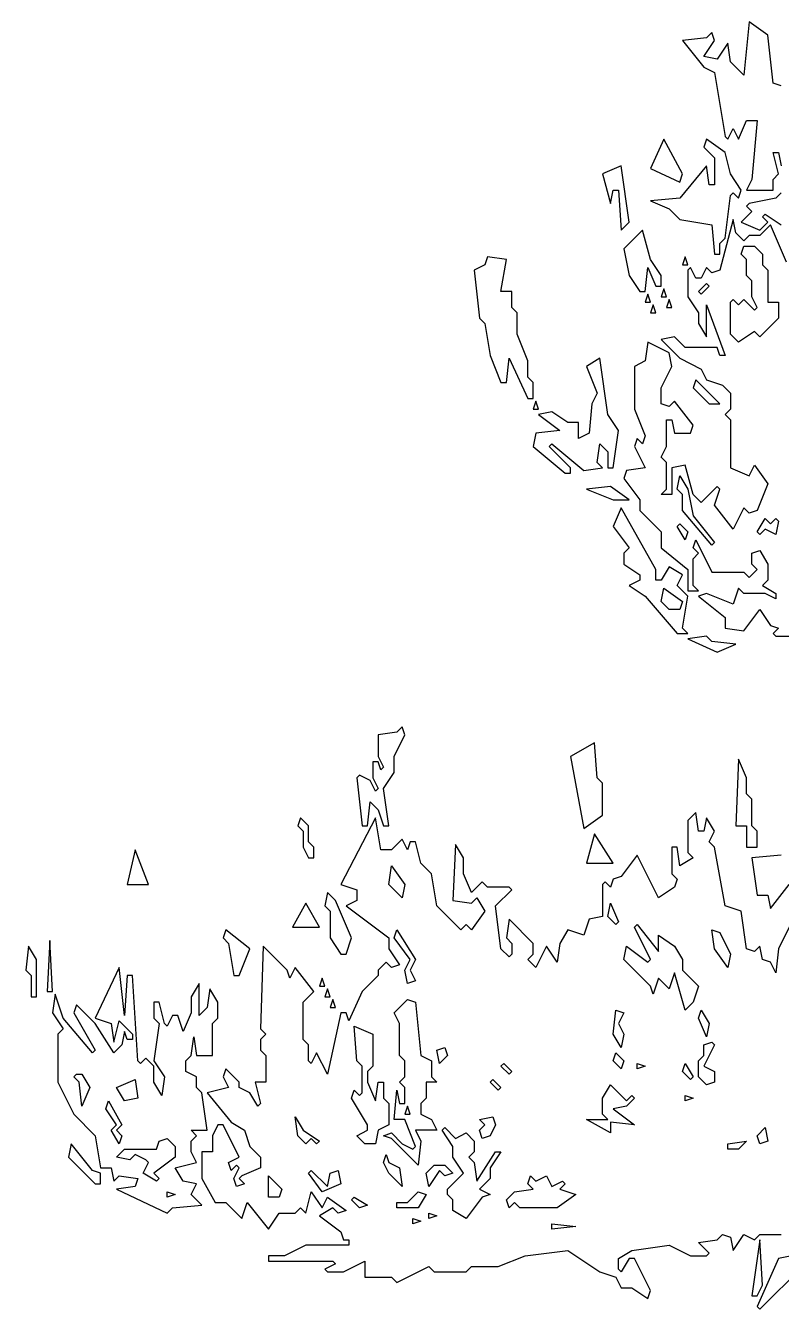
# Model space of a CAD drawing. Header units: millimetres. Extents: x -1921 to 1919, y -2 to 9002.
# Drawn here: x -1710 to -1086, y 5748 to 6806 of the extents above; entities that cross this region are included whole.
import ezdxf

# ---------------------------------------------------------------- set-up
doc = ezdxf.new("R2010")
doc.units = ezdxf.units.MM
doc.layers.add('ALMOND-DRAW-PROFILE', color=7, linetype='Continuous', lineweight=25)

msp = doc.modelspace()

# ---------------------------------------------------------------- linework, layer by layer
at = {"layer": 'ALMOND-DRAW-PROFILE'}
for points in [[(-1086.5, 6756.6), (-1093.1, 6758.8), (-1097.5, 6798.4), (-1112.9, 6809.4), (-1117.3, 6765.4), (-1128.3, 6776.4), (-1130.5, 6791.8), (-1139.3, 6778.6), (-1150.3, 6780.8), (-1141.5, 6794), (-1143.7, 6800.6), (-1148.1, 6796.2), (-1167.9, 6794), (-1150.3, 6772), (-1141.5, 6767.6), (-1132.7, 6714.8), (-1130.5, 6712.6), (-1126.1, 6721.4), (-1121.7, 6712.6), (-1115.1, 6728), (-1106.3, 6728), (-1110.7, 6679.5), (-1115.1, 6670.7), (-1093.1, 6670.7), (-1093.1, 6679.5), (-1088.7, 6684), (-1093.1, 6701.6), (-1088.7, 6701.6), (-1086.5, 6690.6)], [(-1086.5, 6668.5), (-1090.9, 6664.1), (-1112.9, 6659.7), (-1115.1, 6657.5), (-1110.7, 6653.1), (-1119.5, 6644.3), (-1104.1, 6637.7), (-1097.5, 6644.3), (-1101.9, 6648.7), (-1099.7, 6650.9), (-1086.5, 6642.1)], [(-1082.1, 6611.3), (-1095.3, 6642.1), (-1104.1, 6633.3), (-1112.9, 6633.3), (-1117.3, 6628.9), (-1123.9, 6635.5), (-1126.1, 6646.5), (-1137.1, 6604.7), (-1143.7, 6602.5), (-1148.1, 6606.9), (-1152.5, 6598.1), (-1156.9, 6598.1), (-1161.3, 6606.9), (-1163.5, 6604.7), (-1163.5, 6582.7), (-1154.7, 6569.5), (-1154.7, 6560.7), (-1148.1, 6549.7), (-1148.1, 6576.1), (-1132.7, 6534.2), (-1137.1, 6534.2), (-1139.3, 6540.9), (-1165.7, 6540.9), (-1174.5, 6549.7), (-1185.6, 6547.5), (-1170.1, 6532), (-1152.5, 6523.2), (-1148.1, 6514.4), (-1134.9, 6510), (-1128.3, 6503.4), (-1128.3, 6490.2), (-1132.7, 6485.8), (-1128.3, 6481.4), (-1128.3, 6441.8), (-1112.9, 6435.2), (-1108.5, 6444), (-1097.5, 6428.6), (-1106.3, 6406.6), (-1112.9, 6404.4), (-1117.3, 6408.8), (-1126.1, 6391.1), (-1141.5, 6411), (-1137.1, 6424.2), (-1139.3, 6426.4), (-1152.5, 6413.2), (-1159.1, 6419.8), (-1165.7, 6444), (-1176.7, 6441.8), (-1176.7, 6419.8), (-1185.6, 6419.8), (-1181.2, 6424.2), (-1181.2, 6446.2), (-1185.6, 6450.6), (-1181.2, 6459.4), (-1181.2, 6481.4), (-1176.7, 6481.4), (-1174.5, 6470.4), (-1161.3, 6470.4), (-1159.1, 6477), (-1174.5, 6496.8), (-1179, 6492.4), (-1185.6, 6494.6), (-1185.6, 6507.8), (-1176.7, 6525.4), (-1179, 6536.4), (-1196.6, 6545.3), (-1198.8, 6529.8), (-1207.6, 6525.4), (-1207.6, 6490.2), (-1198.8, 6468.2), (-1201, 6461.6), (-1205.4, 6466), (-1207.6, 6459.4), (-1198.8, 6441.8), (-1214.2, 6439.6), (-1216.4, 6433), (-1203.2, 6415.4), (-1203.2, 6406.6), (-1185.6, 6388.9), (-1185.6, 6375.7), (-1163.5, 6358.1), (-1163.5, 6340.5), (-1154.7, 6340.5), (-1159.1, 6344.9), (-1159.1, 6366.9), (-1154.7, 6371.3), (-1159.1, 6375.7), (-1156.9, 6382.3), (-1143.7, 6355.9), (-1117.3, 6355.9), (-1112.9, 6351.5), (-1106.3, 6358.1), (-1110.7, 6362.5), (-1110.7, 6371.3), (-1104.1, 6373.5), (-1097.5, 6362.5), (-1097.5, 6349.3), (-1101.9, 6344.9), (-1090.9, 6338.3), (-1090.9, 6333.9), (-1099.7, 6338.3), (-1117.3, 6338.3), (-1121.7, 6342.7), (-1126.1, 6329.5), (-1148.1, 6338.3), (-1154.7, 6336.1), (-1132.7, 6318.5), (-1132.7, 6309.7), (-1117.3, 6307.5), (-1104.1, 6325.1), (-1095.3, 6311.9), (-1088.7, 6309.7), (-1093.1, 6305.3), (-1090.9, 6303.1), (-1077.7, 6303.1)], [(-1079.9, 6063.1), (-1088.7, 6045.5), (-1090.9, 6025.7), (-1095.3, 6034.5), (-1101.9, 6036.7), (-1104.1, 6047.7), (-1108.5, 6043.3), (-1115.1, 6045.5), (-1119.5, 6076.3), (-1132.7, 6080.7), (-1141.5, 6129.2), (-1145.9, 6133.6), (-1141.5, 6142.4), (-1148.1, 6153.4), (-1150.3, 6142.4), (-1154.7, 6142.4), (-1156.9, 6157.8), (-1163.5, 6151.2), (-1163.5, 6124.8), (-1159.1, 6120.4), (-1170.1, 6113.7), (-1172.3, 6129.2), (-1176.7, 6129.2), (-1176.7, 6107.1), (-1172.3, 6102.7), (-1174.5, 6096.1), (-1187.8, 6087.3), (-1205.4, 6122.6), (-1218.6, 6104.9), (-1225.2, 6102.7), (-1227.4, 6096.1), (-1231.8, 6100.5), (-1234, 6098.3), (-1234, 6071.9), (-1245, 6069.7), (-1249.4, 6056.5), (-1262.6, 6060.9), (-1269.2, 6049.9), (-1271.4, 6034.5), (-1280.2, 6047.7), (-1289, 6030.1), (-1295.6, 6036.7), (-1291.2, 6041.1), (-1291.2, 6049.9), (-1311, 6069.7), (-1313.2, 6054.3), (-1308.8, 6049.9), (-1308.8, 6041.1), (-1311, 6038.9), (-1317.7, 6045.5), (-1322.1, 6080.7), (-1308.8, 6093.9), (-1311, 6096.1), (-1328.7, 6096.1), (-1333.1, 6100.5), (-1341.9, 6091.7), (-1348.5, 6107.1), (-1348.5, 6120.4), (-1355.1, 6131.4), (-1357.3, 6085.1), (-1341.9, 6082.9), (-1337.5, 6087.3), (-1330.9, 6076.3), (-1341.9, 6060.9), (-1346.3, 6065.3), (-1350.7, 6060.9), (-1370.5, 6080.7), (-1374.9, 6107.1), (-1383.7, 6115.9), (-1388.1, 6133.6), (-1392.5, 6133.6), (-1394.7, 6127), (-1399.1, 6135.8), (-1407.9, 6127), (-1416.7, 6127), (-1421.1, 6153.4), (-1449.7, 6098.3), (-1436.5, 6093.9), (-1436.5, 6085.1), (-1445.3, 6080.7), (-1410.1, 6054.3), (-1410.1, 6045.5), (-1401.3, 6032.3), (-1407.9, 6030.1), (-1412.3, 6034.5), (-1418.9, 6027.9), (-1418.9, 6023.5), (-1432.1, 6010.3), (-1443.1, 5986.1), (-1445.3, 5992.7), (-1449.7, 5992.7), (-1460.8, 5942), (-1469.6, 5959.6), (-1474, 5950.8), (-1476.2, 5953), (-1476.2, 5966.2), (-1480.6, 5970.6), (-1480.6, 6001.5), (-1471.8, 6010.3), (-1487.2, 6030.1), (-1491.6, 6021.3), (-1493.8, 6027.9), (-1513.6, 6047.7), (-1515.8, 5979.5), (-1511.4, 5975), (-1515.8, 5970.6), (-1515.8, 5961.8), (-1511.4, 5957.4), (-1511.4, 5935.4), (-1520.2, 5935.4), (-1515.8, 5917.8), (-1518, 5915.6), (-1524.6, 5926.6), (-1533.4, 5931), (-1533.4, 5935.4), (-1544.4, 5946.4), (-1546.6, 5939.8), (-1542.2, 5931), (-1559.8, 5926.6), (-1540, 5902.4), (-1529, 5895.8), (-1524.6, 5882.6), (-1515.8, 5873.8), (-1515.8, 5865), (-1531.2, 5858.4), (-1533.4, 5856.2), (-1529, 5851.8), (-1535.6, 5849.6), (-1537.8, 5856.2), (-1533.4, 5865), (-1535.6, 5867.2), (-1540, 5862.8), (-1542.2, 5869.4), (-1533.4, 5873.8), (-1546.6, 5900.2), (-1551, 5900.2), (-1555.4, 5891.4), (-1555.4, 5878.2), (-1564.2, 5878.2), (-1564.2, 5856.2), (-1553.2, 5836.4), (-1544.4, 5836.4), (-1531.2, 5823.1), (-1526.8, 5836.4), (-1509.2, 5814.3), (-1500.4, 5827.5), (-1487.2, 5827.5), (-1482.8, 5831.9), (-1478.4, 5827.5), (-1474, 5845.2), (-1465.2, 5831.9), (-1460.8, 5840.8), (-1445.3, 5829.7), (-1451.9, 5827.5), (-1456.3, 5831.9), (-1467.4, 5825.3), (-1449.7, 5812.1), (-1447.5, 5805.5), (-1443.1, 5805.5), (-1443.1, 5801.1), (-1478.4, 5801.1), (-1496, 5792.3), (-1509.2, 5792.3), (-1509.2, 5787.9), (-1456.3, 5787.9), (-1454.1, 5785.7), (-1463, 5781.3), (-1460.8, 5779.1), (-1447.5, 5779.1), (-1429.9, 5787.9), (-1429.9, 5774.7), (-1407.9, 5774.7), (-1403.5, 5770.3), (-1377.1, 5783.5), (-1372.7, 5779.1), (-1346.3, 5779.1), (-1341.9, 5783.5), (-1319.9, 5783.5), (-1297.8, 5792.3), (-1262.6, 5796.7), (-1236.2, 5779.1), (-1223, 5774.7), (-1218.6, 5765.9), (-1209.8, 5765.9), (-1196.6, 5757.1), (-1194.4, 5763.7), (-1207.6, 5790.1), (-1212, 5790.1), (-1218.6, 5779.1), (-1220.8, 5781.3), (-1220.8, 5790.1), (-1209.8, 5796.7), (-1179, 5801.1), (-1161.3, 5792.3), (-1148.1, 5792.3), (-1145.9, 5794.5), (-1154.7, 5803.3), (-1139.3, 5805.5), (-1134.9, 5809.9), (-1128.3, 5807.7), (-1126.1, 5796.7), (-1117.3, 5809.9), (-1108.5, 5805.5), (-1104.1, 5809.9), (-1086.5, 5809.9)], [(-1086.5, 6122.6), (-1110.7, 6120.4), (-1106.3, 6089.5), (-1097.5, 6089.5), (-1095.3, 6078.5), (-1079.9, 6098.3)], [(-1066.7, 5794.5), (-1088.7, 5790.1), (-1106.3, 5750.5), (-1104.1, 5748.3), (-1068.9, 5783.5)]]:
    msp.add_lwpolyline(points, dxfattribs=at)
for points in [[(-1141.5, 6617.9), (-1137.1, 6617.9), (-1137.1, 6626.7), (-1132.7, 6631.1), (-1128.3, 6666.3), (-1126.1, 6668.5), (-1121.7, 6664.1), (-1119.5, 6670.7), (-1128.3, 6684), (-1132.7, 6701.6), (-1148.1, 6712.6), (-1150.3, 6706), (-1141.5, 6697.2), (-1141.5, 6675.1), (-1145.9, 6675.1), (-1148.1, 6690.6), (-1170.1, 6664.1), (-1194.4, 6661.9), (-1179, 6655.3), (-1170.1, 6646.5), (-1143.7, 6642.1)], [(-1170.1, 6677.3), (-1167.9, 6684), (-1183.4, 6712.6), (-1194.4, 6688.4)], [(-1218.6, 6637.7), (-1212, 6644.3), (-1218.6, 6690.6), (-1234, 6684), (-1227.4, 6659.7), (-1225.2, 6670.7), (-1220.8, 6670.7)], [(-1203.2, 6587.1), (-1198.8, 6587.1), (-1196.6, 6606.9), (-1190, 6591.5), (-1185.6, 6591.5), (-1185.6, 6600.3), (-1194.4, 6613.5), (-1201, 6637.7), (-1216.4, 6622.3), (-1212, 6600.3)], [(-1121.7, 6545.3), (-1128.3, 6551.9), (-1128.3, 6578.3), (-1126.1, 6580.5), (-1121.7, 6576.1), (-1117.3, 6580.5), (-1108.5, 6571.7), (-1106.3, 6573.9), (-1110.7, 6582.7), (-1110.7, 6595.9), (-1115.1, 6600.3), (-1115.1, 6613.5), (-1119.5, 6617.9), (-1117.3, 6624.5), (-1108.5, 6624.5), (-1101.9, 6617.9), (-1101.9, 6609.1), (-1097.5, 6604.7), (-1097.5, 6578.3), (-1088.7, 6578.3), (-1088.7, 6565.1), (-1104.1, 6549.7), (-1108.5, 6554.1)], [(-1295.6, 6499), (-1291.2, 6499), (-1291.2, 6512.2), (-1295.6, 6516.6), (-1295.6, 6529.8), (-1304.4, 6551.9), (-1304.4, 6569.5), (-1308.8, 6573.9), (-1308.8, 6587.1), (-1317.7, 6587.1), (-1313.2, 6613.5), (-1328.7, 6615.7), (-1330.9, 6609.1), (-1339.7, 6604.7), (-1335.3, 6565.1), (-1330.9, 6560.7), (-1326.5, 6534.2), (-1317.7, 6512.2), (-1313.2, 6512.2), (-1311, 6532)], [(-1167.9, 6609.1), (-1163.5, 6609.1), (-1165.7, 6615.7)], [(-1152.5, 6584.9), (-1154.7, 6587.1), (-1148.1, 6593.7), (-1145.9, 6591.5)], [(-1198.8, 6578.3), (-1194.4, 6578.3), (-1196.6, 6584.9)], [(-1185.6, 6582.7), (-1181.2, 6582.7), (-1183.4, 6589.3)], [(-1181.2, 6573.9), (-1176.7, 6573.9), (-1179, 6580.5)], [(-1194.4, 6569.5), (-1190, 6569.5), (-1192.2, 6576.1)], [(-1264.8, 6437.4), (-1260.4, 6437.4), (-1260.4, 6441.8), (-1278, 6459.4), (-1275.8, 6461.6), (-1249.4, 6439.6), (-1234, 6441.8), (-1238.4, 6446.2), (-1236.2, 6461.6), (-1229.6, 6455), (-1229.6, 6441.8), (-1225.2, 6441.8), (-1220.8, 6472.6), (-1229.6, 6485.8), (-1236.2, 6532), (-1247.2, 6525.4), (-1238.4, 6503.4), (-1242.8, 6494.6), (-1245, 6470.4), (-1253.8, 6466), (-1253.8, 6479.2), (-1262.6, 6479.2), (-1275.8, 6488), (-1286.8, 6485.8), (-1269.2, 6472.6), (-1289, 6470.4), (-1291.2, 6459.4)], [(-1145.9, 6494.6), (-1137.1, 6494.6), (-1156.9, 6514.4), (-1159.1, 6507.8)], [(-1291.2, 6490.2), (-1286.8, 6490.2), (-1289, 6496.8)], [(-1143.7, 6377.9), (-1167.9, 6406.6), (-1167.9, 6419.8), (-1172.3, 6424.2), (-1170.1, 6435.2), (-1163.5, 6424.2), (-1159.1, 6402.2), (-1141.5, 6380.1)], [(-1225.2, 6415.4), (-1212, 6415.4), (-1227.4, 6426.4), (-1247.2, 6424.2)], [(-1172.3, 6305.3), (-1163.5, 6305.3), (-1167.9, 6309.7), (-1163.5, 6336.1), (-1172.3, 6344.9), (-1167.9, 6353.7), (-1179, 6360.3), (-1185.6, 6349.3), (-1190, 6349.3), (-1190, 6358.1), (-1218.6, 6408.8), (-1225.2, 6393.3), (-1212, 6375.7), (-1216.4, 6371.3), (-1216.4, 6362.5), (-1203.2, 6353.7), (-1203.2, 6349.3), (-1212, 6344.9), (-1198.8, 6336.1)], [(-1165.7, 6382.3), (-1172.3, 6393.3), (-1170.1, 6395.5), (-1163.5, 6388.9)], [(-1104.1, 6386.7), (-1106.3, 6388.9), (-1099.7, 6400), (-1095.3, 6395.5), (-1090.9, 6400), (-1088.7, 6397.7), (-1090.9, 6386.7), (-1099.7, 6391.1)], [(-1179, 6325.1), (-1185.6, 6331.7), (-1183.4, 6342.7), (-1167.9, 6331.7), (-1170.1, 6325.1)], [(-1139.3, 6289.9), (-1123.9, 6296.5), (-1143.7, 6298.7), (-1148.1, 6303.1), (-1163.5, 6300.9)], [(-1432.1, 6146.8), (-1427.7, 6146.8), (-1425.5, 6166.6), (-1418.9, 6160), (-1414.5, 6146.8), (-1410.1, 6146.8), (-1414.5, 6177.6), (-1405.7, 6190.8), (-1405.7, 6204), (-1396.9, 6221.6), (-1399.1, 6228.2), (-1403.5, 6223.8), (-1418.9, 6221.6), (-1418.9, 6204), (-1414.5, 6195.2), (-1416.7, 6193), (-1418.9, 6199.6), (-1423.3, 6199.6), (-1423.3, 6186.4), (-1418.9, 6177.6), (-1421.1, 6175.4), (-1425.5, 6184.2), (-1434.3, 6188.6), (-1436.5, 6186.4)], [(-1249.4, 6144.6), (-1234, 6155.6), (-1234, 6182), (-1238.4, 6186.4), (-1240.6, 6215), (-1260.4, 6204)], [(-1115.1, 6129.2), (-1106.3, 6129.2), (-1106.3, 6142.4), (-1110.7, 6146.8), (-1110.7, 6168.8), (-1115.1, 6173.2), (-1115.1, 6186.4), (-1121.7, 6201.8), (-1123.9, 6146.8), (-1115.1, 6146.8)], [(-1476.2, 6120.4), (-1471.8, 6120.4), (-1471.8, 6129.2), (-1476.2, 6133.6), (-1476.2, 6146.8), (-1482.8, 6153.4), (-1485, 6146.8), (-1480.6, 6142.4), (-1480.6, 6129.2)], [(-1247.2, 6115.9), (-1225.2, 6115.9), (-1240.6, 6140.2)], [(-1625.9, 6098.3), (-1608.3, 6098.3), (-1619.3, 6127)], [(-1399.1, 6087.3), (-1410.1, 6098.3), (-1407.9, 6113.7), (-1396.9, 6098.3)], [(-1489.4, 6063.1), (-1467.4, 6063.1), (-1478.4, 6082.9)], [(-1449.7, 6041.1), (-1445.3, 6041.1), (-1440.9, 6054.3), (-1454.1, 6085.1), (-1460.8, 6091.7), (-1463, 6080.7), (-1458.6, 6076.3), (-1458.6, 6054.3)], [(-1223, 6065.3), (-1229.6, 6071.9), (-1227.4, 6082.9), (-1220.8, 6067.5)], [(-1165.7, 5994.9), (-1174.5, 6025.7), (-1179, 6012.5), (-1187.8, 6021.3), (-1192.2, 6008.1), (-1194.4, 6014.7), (-1216.4, 6036.7), (-1214.2, 6047.7), (-1196.6, 6034.5), (-1194.4, 6036.7), (-1207.6, 6063.1), (-1205.4, 6065.3), (-1187.8, 6043.3), (-1187.8, 6056.5), (-1174.5, 6047.7), (-1167.9, 6036.7), (-1167.9, 6027.9), (-1154.7, 6014.7), (-1159.1, 6001.5)], [(-1691.9, 6010.3), (-1687.5, 6010.3), (-1689.7, 6052.1)], [(-1537.8, 6023.5), (-1533.4, 6023.5), (-1524.6, 6045.5), (-1544.4, 6060.9), (-1546.6, 6054.3), (-1542.2, 6049.9)], [(-1394.7, 6016.9), (-1396.9, 6027.9), (-1392.5, 6036.7), (-1405.7, 6054.3), (-1403.5, 6060.9), (-1388.1, 6036.7), (-1392.5, 6027.9), (-1388.1, 6019.1)], [(-1130.5, 6030.1), (-1141.5, 6045.5), (-1143.7, 6060.9), (-1137.1, 6058.7), (-1128.3, 6041.1)], [(-1705.1, 6005.9), (-1700.7, 6005.9), (-1700.7, 6036.7), (-1707.3, 6047.7), (-1709.5, 6027.9), (-1705.1, 6023.5)], [(-1592.8, 5827.5), (-1588.4, 5831.9), (-1564.2, 5834.1), (-1573, 5843), (-1568.6, 5851.8), (-1579.6, 5854), (-1586.2, 5865), (-1568.6, 5869.4), (-1573, 5878.2), (-1573, 5887), (-1568.6, 5891.4), (-1573, 5895.8), (-1559.8, 5895.8), (-1564.2, 5926.6), (-1568.6, 5931), (-1568.6, 5939.8), (-1577.4, 5944.2), (-1577.4, 5953), (-1573, 5957.4), (-1570.8, 5972.8), (-1568.6, 5957.4), (-1555.4, 5957.4), (-1555.4, 5983.9), (-1551, 5988.3), (-1551, 6001.5), (-1557.6, 6012.5), (-1559.8, 5997.1), (-1566.4, 5990.5), (-1566.4, 6016.9), (-1573, 6005.9), (-1573, 5992.7), (-1579.6, 5977.3), (-1584, 5990.5), (-1588.4, 5990.5), (-1592.8, 5981.7), (-1595, 5983.9), (-1599.5, 6001.5), (-1603.9, 6001.5), (-1603.9, 5988.3), (-1599.5, 5983.9), (-1603.9, 5953), (-1595, 5939.8), (-1597.2, 5924.4), (-1603.9, 5935.4), (-1603.9, 5948.6), (-1610.5, 5955.2), (-1614.9, 5950.8), (-1617.1, 5953), (-1621.5, 6023.5), (-1625.9, 6023.5), (-1628.1, 5990.5), (-1632.5, 6030.1), (-1652.3, 5988.3), (-1639.1, 5983.9), (-1636.9, 5968.4), (-1632.5, 5986.1), (-1621.5, 5975), (-1621.5, 5970.6), (-1625.9, 5970.6), (-1628.1, 5977.3), (-1630.3, 5966.2), (-1636.9, 5959.6), (-1652.3, 5983.9), (-1667.7, 5999.3), (-1669.9, 5992.7), (-1652.3, 5961.8), (-1654.5, 5959.6), (-1678.7, 5988.3), (-1685.3, 6008.1), (-1687.5, 5992.7), (-1678.7, 5979.5), (-1683.1, 5975), (-1683.1, 5935.4), (-1669.9, 5909), (-1652.3, 5891.4), (-1647.9, 5865), (-1639.1, 5865), (-1636.9, 5854), (-1632.5, 5858.4), (-1617.1, 5856.2), (-1619.3, 5849.6), (-1634.7, 5847.4)], [(-1467.4, 6014.7), (-1463, 6014.7), (-1465.2, 6021.3)], [(-1463, 6005.9), (-1458.6, 6005.9), (-1460.8, 6012.5)], [(-1458.6, 5997.1), (-1454.1, 5997.1), (-1456.3, 6003.7)], [(-1385.9, 5867.2), (-1407.9, 5889.2), (-1414.5, 5891.4), (-1407.9, 5893.6), (-1399.1, 5884.8), (-1390.3, 5880.4), (-1388.1, 5882.6), (-1396.9, 5904.6), (-1405.7, 5904.6), (-1403.5, 5928.8), (-1401.3, 5917.8), (-1396.9, 5917.8), (-1396.9, 5931), (-1401.3, 5935.4), (-1396.9, 5939.8), (-1396.9, 5953), (-1401.3, 5957.4), (-1401.3, 5983.9), (-1405.7, 5992.7), (-1394.7, 6003.7), (-1388.1, 6001.5), (-1383.7, 5957.4), (-1374.9, 5953), (-1374.9, 5939.8), (-1370.5, 5935.4), (-1379.3, 5935.4), (-1379.3, 5922.2), (-1383.7, 5917.8), (-1383.7, 5909), (-1374.9, 5904.6), (-1370.5, 5895.8), (-1388.1, 5895.8), (-1383.7, 5887)], [(-1218.6, 5964), (-1225.2, 5975), (-1223, 5994.9), (-1216.4, 5992.7), (-1220.8, 5983.9), (-1216.4, 5975)], [(-1148.1, 5972.8), (-1154.7, 5988.3), (-1152.5, 5994.9), (-1145.9, 5983.9)], [(-1429.9, 5884.8), (-1436.5, 5891.4), (-1427.7, 5895.8), (-1427.7, 5900.2), (-1440.9, 5922.2), (-1438.7, 5928.8), (-1434.3, 5924.4), (-1432.1, 5926.6), (-1432.1, 5948.6), (-1436.5, 5953), (-1438.7, 5981.7), (-1423.3, 5975), (-1423.3, 5948.6), (-1427.7, 5944.2), (-1427.7, 5935.4), (-1421.1, 5920), (-1418.9, 5935.4), (-1414.5, 5935.4), (-1414.5, 5922.2), (-1410.1, 5917.8), (-1410.1, 5900.2), (-1418.9, 5895.8), (-1421.1, 5884.8)], [(-1148.1, 5933.2), (-1154.7, 5939.8), (-1154.7, 5953), (-1150.3, 5957.4), (-1150.3, 5966.2), (-1143.7, 5968.4), (-1141.5, 5966.2), (-1150.3, 5948.6), (-1141.5, 5944.2), (-1141.5, 5935.4)], [(-1368.3, 5950.8), (-1370.5, 5961.8), (-1363.9, 5964), (-1361.7, 5957.4)], [(-1218.6, 5946.4), (-1225.2, 5953), (-1223, 5959.6), (-1216.4, 5953)], [(-1311, 5942), (-1317.7, 5948.6), (-1315.4, 5950.8), (-1308.8, 5944.2)], [(-1205.4, 5946.4), (-1205.4, 5950.8), (-1198.8, 5948.6)], [(-1161.3, 5937.6), (-1167.9, 5944.2), (-1165.7, 5950.8), (-1159.1, 5939.8)], [(-1663.3, 5915.6), (-1665.5, 5935.4), (-1669.9, 5939.8), (-1667.7, 5942), (-1663.3, 5942), (-1656.7, 5931)], [(-1628.1, 5920), (-1634.7, 5931), (-1619.3, 5937.6), (-1617.1, 5922.2)], [(-1319.9, 5928.8), (-1326.5, 5935.4), (-1324.3, 5937.6), (-1317.7, 5931)], [(-1227.4, 5893.6), (-1247.2, 5904.6), (-1229.6, 5904.6), (-1234, 5909), (-1234, 5922.2), (-1227.4, 5933.2), (-1214.2, 5920), (-1209.8, 5924.4), (-1207.6, 5922.2), (-1214.2, 5915.6), (-1225.2, 5913.4), (-1207.6, 5900.2), (-1227.4, 5902.4)], [(-1165.7, 5920), (-1165.7, 5924.4), (-1159.1, 5922.2)], [(-1632.5, 5884.8), (-1639.1, 5895.8), (-1634.7, 5900.2), (-1643.5, 5913.4), (-1641.3, 5920), (-1630.3, 5900.2), (-1634.7, 5895.8), (-1630.3, 5891.4)], [(-1396.9, 5909), (-1392.5, 5909), (-1394.7, 5915.6)], [(-1478.4, 5884.8), (-1485, 5891.4), (-1487.2, 5906.8), (-1480.6, 5895.8), (-1467.4, 5887), (-1469.6, 5884.8), (-1474, 5889.2)], [(-1333.1, 5889.2), (-1335.3, 5895.8), (-1330.9, 5900.2), (-1335.3, 5904.6), (-1324.3, 5906.8), (-1322.1, 5900.2), (-1326.5, 5891.4)], [(-1346.3, 5823.1), (-1357.3, 5829.7), (-1357.3, 5838.6), (-1361.7, 5843), (-1361.7, 5847.4), (-1348.5, 5860.6), (-1357.3, 5873.8), (-1357.3, 5882.6), (-1366.1, 5895.8), (-1363.9, 5898), (-1355.1, 5889.2), (-1346.3, 5893.6), (-1339.7, 5887), (-1339.7, 5878.2), (-1344.1, 5873.8), (-1339.7, 5869.4), (-1337.5, 5854), (-1322.1, 5878.2), (-1317.7, 5878.2), (-1326.5, 5865), (-1326.5, 5856.2), (-1335.3, 5847.4), (-1326.5, 5843), (-1333.1, 5840.8)], [(-1104.1, 5884.8), (-1106.3, 5891.4), (-1099.7, 5898), (-1097.5, 5887)], [(-1652.3, 5851.8), (-1647.9, 5851.8), (-1647.9, 5860.6), (-1654.5, 5862.8), (-1672.1, 5884.8), (-1674.3, 5873.8)], [(-1601.7, 5854), (-1612.7, 5860.6), (-1608.3, 5869.4), (-1610.5, 5871.6), (-1619.3, 5876), (-1623.7, 5871.6), (-1634.7, 5873.8), (-1628.1, 5880.4), (-1601.7, 5880.4), (-1599.5, 5887), (-1592.8, 5889.2), (-1586.2, 5882.6), (-1586.2, 5873.8), (-1603.9, 5860.6), (-1599.5, 5856.2)], [(-1130.5, 5880.4), (-1130.5, 5884.8), (-1115.1, 5887), (-1121.7, 5880.4)], [(-1399.1, 5849.6), (-1410.1, 5860.6), (-1414.5, 5869.4), (-1412.3, 5876), (-1410.1, 5869.4), (-1401.3, 5865)], [(-1465.2, 5845.2), (-1476.2, 5860.6), (-1474, 5862.8), (-1460.8, 5849.6), (-1458.6, 5860.6), (-1451.9, 5862.8), (-1449.7, 5851.8)], [(-1377.1, 5849.6), (-1379.3, 5860.6), (-1372.7, 5867.2), (-1363.9, 5867.2), (-1357.3, 5860.6), (-1363.9, 5858.4), (-1368.3, 5862.8)], [(-1509.2, 5840.8), (-1509.2, 5858.4), (-1498.2, 5847.4), (-1500.4, 5840.8)], [(-1311, 5831.9), (-1313.2, 5838.6), (-1306.6, 5845.2), (-1291.2, 5847.4), (-1295.6, 5851.8), (-1293.4, 5858.4), (-1289, 5854), (-1280.2, 5858.4), (-1275.8, 5849.6), (-1267, 5854), (-1264.8, 5851.8), (-1269.2, 5847.4), (-1256, 5843), (-1271.4, 5831.9), (-1302.2, 5831.9), (-1306.6, 5836.4)], [(-1592.8, 5840.8), (-1592.8, 5845.2), (-1586.2, 5843)], [(-1434.3, 5831.9), (-1440.9, 5838.6), (-1438.7, 5840.8), (-1427.7, 5834.1)], [(-1403.5, 5831.9), (-1403.5, 5836.4), (-1394.7, 5836.4), (-1385.9, 5845.2), (-1379.3, 5843), (-1385.9, 5831.9)], [(-1390.3, 5818.7), (-1390.3, 5823.1), (-1383.7, 5820.9)], [(-1377.1, 5823.1), (-1377.1, 5827.5), (-1370.5, 5825.3)], [(-1275.8, 5814.3), (-1275.8, 5818.7), (-1256, 5816.5)], [(-1110.7, 5759.3), (-1106.3, 5759.3), (-1101.9, 5768.1), (-1104.1, 5805.5)]]:
    msp.add_lwpolyline(points, close=True, dxfattribs=at)

doc.saveas('drawing.dxf')
